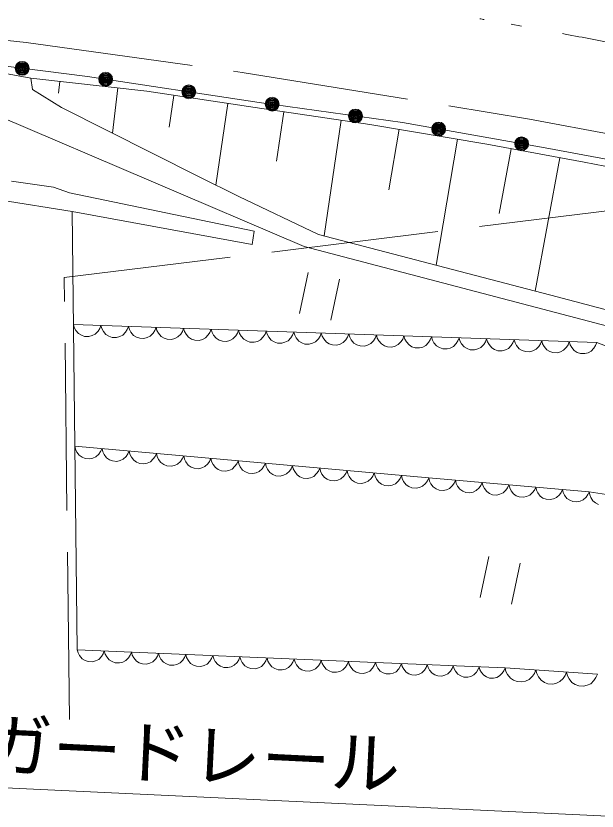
# Model space of a CAD drawing. Units: millimetres, scale not verified. Extents: x 360 to 640360, y 95650 to 455650.
# Drawn here: x 239877 to 260720, y 340353 to 368885 of the extents above; entities that cross this region are included whole.
import ezdxf
from ezdxf.enums import TextEntityAlignment as Align

# ---------------------------------------------------------------- set-up
doc = ezdxf.new("R2010")
doc.units = ezdxf.units.MM
doc.header["$LTSCALE"] = 1000
doc.linetypes.add('DASHED', pattern=[7.5, 6, -1.5])
for name, color, linetype, lineweight in [('S-BGD', 1, 'Continuous', 13), ('S-BGD-HTXT', 6, 'Continuous', 13), ('S-BMK', 2, 'DASHED', 13)]:
    doc.layers.add(name, color=color, linetype=linetype, lineweight=lineweight)
doc.styles.add('ＭＳ ゴシック', font='')
doc.styles.get('ＭＳ ゴシック').set_extended_font_data('MS Gothic')

msp = doc.modelspace()

# ---------------------------------------------------------------- linework, layer by layer
at = {"layer": 'S-BGD', "linetype": 'DASHED'}
for p, q in [((230783, 368885), (240250, 367933)), ((240250, 367933), (247997, 366859)), ((247997, 366859), (258293, 365182)), ((258293, 365182), (262926, 364304)), ((241610, 359496), (263610, 362205)), ((241795, 343642), (241610, 359496))]:
    msp.add_line(p, q, dxfattribs=at)
at = {"layer": 'S-BGD'}
for p, q in [((238285, 367231), (242446, 366710)), ((238809, 366950), (240411, 366656)), ((240411, 366656), (244569, 366181)), ((240411, 366656), (240476, 366246)), ((242446, 366710), (248601, 365780)), ((241451, 366537), (241403, 366117)), ((241511, 365598), (240476, 366246)), ((243530, 366300), (243344, 364674)), ((244569, 366181), (248453, 365598)), ((245540, 366035), (245368, 364888)), ((246431, 363117), (241511, 365598)), ((247482, 365744), (247043, 362815)), ((248453, 365598), (252575, 364994)), ((248601, 365780), (253739, 365055)), ((250215, 360610), (238823, 365480)), ((249484, 365447), (249223, 363667)), ((251545, 365145), (250936, 360990)), ((252575, 364994), (256762, 364282)), ((253739, 365055), (258855, 364148)), ((253622, 364816), (253253, 362648)), ((255715, 364460), (254946, 359939)), ((256762, 364282), (260258, 363635)), ((257636, 364120), (257204, 361790)), ((258855, 364148), (263950, 363195)), ((259384, 363796), (258497, 359008)), ((260258, 363635), (264389, 362836)), ((239719, 362950), (241226, 362743)), ((247877, 362405), (246431, 363117)), ((241226, 362743), (241801, 362537)), ((241801, 362537), (248419, 361161)), ((250725, 361045), (247877, 362405)), ((241889, 361867), (239348, 362273)), ((248349, 360684), (241889, 361867)), ((241889, 361867), (242075, 346141)), ((248419, 361161), (248349, 360684)), ((259287, 358801), (250725, 361045)), ((262276, 357437), (250215, 360610)), ((250356, 359673), (250044, 358205)), ((251170, 357966), (251482, 359433)), ((263100, 357799), (259287, 358801)), ((260709, 357166), (241937, 357813)), ((241937, 357813), (241970, 357699)), ((241970, 357699), (242026, 357600)), ((242026, 357600), (242119, 357488)), ((242721, 357467), (242821, 357573)), ((242821, 357573), (242882, 357667)), ((242882, 357667), (242925, 357779)), ((242925, 357779), (242958, 357664)), ((242958, 357664), (243014, 357566)), ((243014, 357566), (243107, 357454)), ((243709, 357433), (243809, 357539)), ((243809, 357539), (243870, 357633)), ((243870, 357633), (243913, 357745)), ((243913, 357745), (243946, 357630)), ((243946, 357630), (244002, 357532)), ((244002, 357532), (244095, 357420)), ((244798, 357505), (244858, 357599)), ((244858, 357599), (244901, 357711)), ((244901, 357711), (244934, 357596)), ((244934, 357596), (244990, 357498)), ((245786, 357471), (245846, 357565)), ((245846, 357565), (245889, 357677)), ((245889, 357677), (245922, 357562)), ((245922, 357562), (245978, 357464)), ((246774, 357436), (246834, 357531)), ((246834, 357531), (246877, 357643)), ((246877, 357643), (246910, 357528)), ((246910, 357528), (246966, 357430)), ((247822, 357497), (247865, 357609)), ((247865, 357609), (247898, 357494)), ((248810, 357463), (248853, 357575)), ((248853, 357575), (248886, 357460)), ((249798, 357429), (249841, 357541)), ((249841, 357541), (249874, 357426)), ((242119, 357488), (242225, 357425)), ((242225, 357425), (242340, 357384)), ((242340, 357384), (242493, 357379)), ((242493, 357379), (242611, 357412)), ((242611, 357412), (242721, 357467)), ((243107, 357454), (243213, 357391)), ((243213, 357391), (243328, 357350)), ((243328, 357350), (243481, 357345)), ((243481, 357345), (243599, 357378)), ((243599, 357378), (243709, 357433)), ((244095, 357420), (244201, 357357)), ((244201, 357357), (244316, 357316)), ((244316, 357316), (244469, 357311)), ((244469, 357311), (244587, 357344)), ((244587, 357344), (244697, 357399)), ((244697, 357399), (244798, 357505)), ((244990, 357498), (245083, 357386)), ((245083, 357386), (245189, 357323)), ((245189, 357323), (245304, 357282)), ((245304, 357282), (245457, 357277)), ((245457, 357277), (245575, 357310)), ((245575, 357310), (245685, 357365)), ((245685, 357365), (245786, 357471)), ((245978, 357464), (246071, 357352)), ((246071, 357352), (246177, 357289)), ((246177, 357289), (246292, 357248)), ((246292, 357248), (246445, 357243)), ((246445, 357243), (246563, 357276)), ((246563, 357276), (246673, 357331)), ((246673, 357331), (246774, 357436)), ((246966, 357430), (247059, 357318)), ((247059, 357318), (247165, 357255)), ((247165, 357255), (247280, 357214)), ((247433, 357208), (247551, 357242)), ((247551, 357242), (247661, 357297)), ((247661, 357297), (247762, 357402)), ((247762, 357402), (247822, 357497)), ((247898, 357494), (247954, 357396)), ((247954, 357396), (248047, 357284)), ((248047, 357284), (248153, 357221)), ((248539, 357207), (248649, 357263)), ((248649, 357263), (248750, 357368)), ((248750, 357368), (248810, 357463)), ((248886, 357460), (248942, 357362)), ((248942, 357362), (249035, 357250)), ((249035, 357250), (249141, 357187)), ((249527, 357173), (249637, 357229)), ((249637, 357229), (249738, 357334)), ((249738, 357334), (249798, 357429)), ((249874, 357426), (249930, 357328)), ((249930, 357328), (250023, 357216)), ((250625, 357195), (250726, 357300)), ((250726, 357300), (250786, 357395)), ((250786, 357395), (250829, 357507)), ((250829, 357507), (250862, 357392)), ((250862, 357392), (250918, 357294)), ((250918, 357294), (251011, 357182)), ((251613, 357161), (251714, 357266)), ((251714, 357266), (251774, 357361)), ((251774, 357361), (251817, 357473)), ((251817, 357473), (251850, 357358)), ((251850, 357358), (251906, 357260)), ((251906, 357260), (251999, 357147)), ((252601, 357127), (252702, 357232)), ((252702, 357232), (252762, 357326)), ((252762, 357326), (252805, 357439)), ((252805, 357439), (252838, 357324)), ((252838, 357324), (252894, 357225)), ((252894, 357225), (252987, 357113)), ((253690, 357198), (253750, 357292)), ((253750, 357292), (253793, 357405)), ((253793, 357405), (253826, 357290)), ((253826, 357290), (253882, 357191)), ((254678, 357164), (254738, 357258)), ((254738, 357258), (254781, 357371)), ((254781, 357371), (254814, 357256)), ((254814, 357256), (254870, 357157)), ((255666, 357130), (255726, 357224)), ((255726, 357224), (255769, 357337)), ((255769, 357337), (255802, 357222)), ((256714, 357190), (256757, 357302)), ((256757, 357302), (256790, 357188)), ((257702, 357156), (257745, 357268)), ((257745, 357268), (257778, 357153)), ((258690, 357122), (258733, 357234)), ((258733, 357234), (258766, 357119)), ((247280, 357214), (247433, 357208)), ((248153, 357221), (248268, 357180)), ((248268, 357180), (248421, 357174)), ((248421, 357174), (248539, 357207)), ((249141, 357187), (249256, 357146)), ((249256, 357146), (249409, 357140)), ((249409, 357140), (249527, 357173)), ((250023, 357216), (250129, 357153)), ((250129, 357153), (250244, 357112)), ((250244, 357112), (250397, 357106)), ((250397, 357106), (250515, 357139)), ((250515, 357139), (250625, 357195)), ((251011, 357182), (251117, 357119)), ((251117, 357119), (251232, 357077)), ((251232, 357077), (251385, 357072)), ((251385, 357072), (251503, 357105)), ((251503, 357105), (251613, 357161)), ((251999, 357147), (252105, 357084)), ((252105, 357084), (252220, 357043)), ((252220, 357043), (252373, 357038)), ((252373, 357038), (252491, 357071)), ((252491, 357071), (252601, 357127)), ((252987, 357113), (253093, 357050)), ((253093, 357050), (253208, 357009)), ((253208, 357009), (253361, 357004)), ((253361, 357004), (253479, 357037)), ((253479, 357037), (253590, 357093)), ((253590, 357093), (253690, 357198)), ((253882, 357191), (253975, 357079)), ((253975, 357079), (254081, 357016)), ((254081, 357016), (254196, 356975)), ((254196, 356975), (254349, 356970)), ((254349, 356970), (254467, 357003)), ((254467, 357003), (254578, 357059)), ((254578, 357059), (254678, 357164)), ((254870, 357157), (254963, 357045)), ((254963, 357045), (255069, 356982)), ((255069, 356982), (255184, 356941)), ((255184, 356941), (255337, 356936)), ((255337, 356936), (255455, 356969)), ((255455, 356969), (255566, 357025)), ((255566, 357025), (255666, 357130)), ((255802, 357222), (255858, 357123)), ((255858, 357123), (255951, 357011)), ((255951, 357011), (256057, 356948)), ((256057, 356948), (256172, 356907)), ((256443, 356935), (256554, 356990)), ((256554, 356990), (256654, 357096)), ((256654, 357096), (256714, 357190)), ((256790, 357188), (256846, 357089)), ((256846, 357089), (256939, 356977)), ((256939, 356977), (257045, 356914)), ((257431, 356901), (257542, 356956)), ((257542, 356956), (257642, 357062)), ((257642, 357062), (257702, 357156)), ((257778, 357153), (257834, 357055)), ((257834, 357055), (257927, 356943)), ((257927, 356943), (258033, 356880)), ((258530, 356922), (258630, 357028)), ((258630, 357028), (258690, 357122)), ((258766, 357119), (258822, 357021)), ((258822, 357021), (258915, 356909)), ((259518, 356888), (259618, 356994)), ((259618, 356994), (259678, 357088)), ((259678, 357088), (259721, 357200)), ((259721, 357200), (259754, 357085)), ((259754, 357085), (259810, 356987)), ((259810, 356987), (259903, 356875)), ((260506, 356854), (260606, 356960)), ((260606, 356960), (260666, 357054)), ((260666, 357054), (260709, 357166)), ((260709, 357166), (273173, 352367)), ((256172, 356907), (256325, 356902)), ((256325, 356902), (256443, 356935)), ((257045, 356914), (257160, 356873)), ((257160, 356873), (257313, 356868)), ((257313, 356868), (257431, 356901)), ((258033, 356880), (258148, 356839)), ((258148, 356839), (258301, 356834)), ((258301, 356834), (258419, 356867)), ((258419, 356867), (258530, 356922)), ((258915, 356909), (259022, 356846)), ((259022, 356846), (259136, 356805)), ((259136, 356805), (259289, 356800)), ((259289, 356800), (259407, 356833)), ((259407, 356833), (259518, 356888)), ((259903, 356875), (260010, 356812)), ((260010, 356812), (260124, 356771)), ((260124, 356771), (260277, 356766)), ((260277, 356766), (260395, 356799)), ((260395, 356799), (260506, 356854)), ((241989, 353450), (254682, 352309)), ((241989, 353450), (242015, 353334)), ((242015, 353334), (242065, 353234)), ((242065, 353234), (242151, 353118)), ((242851, 353163), (242916, 353254)), ((242916, 353254), (242965, 353362)), ((242965, 353362), (242992, 353247)), ((242992, 353247), (243042, 353146)), ((243892, 353166), (243941, 353275)), ((243941, 353275), (243968, 353159)), ((242151, 353118), (242253, 353050)), ((242253, 353050), (242364, 353003)), ((242364, 353003), (242516, 352989)), ((242516, 352989), (242634, 353016)), ((242634, 353016), (242746, 353065)), ((242746, 353065), (242851, 353163)), ((243042, 353146), (243127, 353030)), ((243127, 353030), (243229, 352962)), ((243229, 352962), (243341, 352915)), ((243610, 352928), (243723, 352977)), ((243723, 352977), (243828, 353076)), ((243828, 353076), (243892, 353166)), ((243968, 353159), (244018, 353058)), ((244018, 353058), (244104, 352942)), ((244699, 352889), (244804, 352988)), ((244804, 352988), (244869, 353078)), ((244869, 353078), (244918, 353187)), ((244918, 353187), (244944, 353071)), ((244944, 353071), (244994, 352971)), ((244994, 352971), (245080, 352855)), ((245780, 352900), (245845, 352990)), ((245845, 352990), (245894, 353099)), ((245894, 353099), (245921, 352983)), ((245921, 352983), (245971, 352883)), ((246821, 352902), (246871, 353011)), ((246871, 353011), (246897, 352896)), ((243341, 352915), (243492, 352901)), ((243492, 352901), (243610, 352928)), ((244104, 352942), (244206, 352874)), ((244206, 352874), (244317, 352827)), ((244317, 352827), (244468, 352814)), ((244468, 352814), (244586, 352840)), ((244586, 352840), (244699, 352889)), ((245080, 352855), (245182, 352786)), ((245182, 352786), (245293, 352740)), ((245293, 352740), (245445, 352726)), ((245445, 352726), (245563, 352752)), ((245563, 352752), (245676, 352801)), ((245676, 352801), (245780, 352900)), ((245971, 352883), (246056, 352767)), ((246056, 352767), (246158, 352699)), ((246158, 352699), (246270, 352652)), ((246421, 352638), (246539, 352664)), ((246539, 352664), (246652, 352713)), ((246652, 352713), (246757, 352812)), ((246757, 352812), (246821, 352902)), ((246897, 352896), (246947, 352795)), ((246947, 352795), (247033, 352679)), ((247033, 352679), (247135, 352611)), ((247628, 352626), (247733, 352724)), ((247733, 352724), (247798, 352815)), ((247798, 352815), (247847, 352923)), ((247847, 352923), (247874, 352808)), ((247874, 352808), (247924, 352707)), ((247924, 352707), (248009, 352591)), ((248710, 352637), (248774, 352727)), ((248774, 352727), (248823, 352836)), ((248823, 352836), (248850, 352720)), ((248850, 352720), (248900, 352620)), ((249751, 352639), (249800, 352748)), ((249800, 352748), (249826, 352632)), ((250727, 352551), (250776, 352660)), ((250776, 352660), (250803, 352544)), ((246270, 352652), (246421, 352638)), ((247135, 352611), (247246, 352564)), ((247246, 352564), (247398, 352550)), ((247398, 352550), (247516, 352577)), ((247516, 352577), (247628, 352626)), ((248009, 352591), (248111, 352523)), ((248111, 352523), (248223, 352476)), ((248223, 352476), (248374, 352463)), ((248374, 352463), (248492, 352489)), ((248492, 352489), (248605, 352538)), ((248605, 352538), (248710, 352637)), ((248900, 352620), (248986, 352504)), ((248986, 352504), (249088, 352435)), ((249088, 352435), (249199, 352388)), ((249199, 352388), (249350, 352375)), ((249350, 352375), (249468, 352401)), ((249468, 352401), (249581, 352450)), ((249581, 352450), (249686, 352549)), ((249686, 352549), (249751, 352639)), ((249826, 352632), (249876, 352532)), ((249876, 352532), (249962, 352416)), ((249962, 352416), (250064, 352348)), ((250558, 352362), (250662, 352461)), ((250662, 352461), (250727, 352551)), ((250803, 352544), (250853, 352444)), ((250853, 352444), (250938, 352328)), ((251534, 352275), (251639, 352373)), ((251639, 352373), (251703, 352464)), ((251703, 352464), (251753, 352572)), ((251753, 352572), (251779, 352457)), ((251779, 352457), (251829, 352356)), ((252615, 352286), (252680, 352376)), ((252680, 352376), (252729, 352485)), ((252729, 352485), (252756, 352369)), ((253656, 352288), (253705, 352397)), ((253705, 352397), (253732, 352281)), ((250064, 352348), (250175, 352301)), ((250175, 352301), (250327, 352287)), ((250327, 352287), (250445, 352313)), ((250445, 352313), (250558, 352362)), ((250938, 352328), (251040, 352260)), ((251040, 352260), (251152, 352213)), ((251152, 352213), (251303, 352199)), ((251303, 352199), (251421, 352226)), ((251421, 352226), (251534, 352275)), ((251829, 352356), (251915, 352240)), ((251915, 352240), (252017, 352172)), ((252017, 352172), (252128, 352125)), ((252128, 352125), (252280, 352112)), ((252280, 352112), (252398, 352138)), ((252398, 352138), (252510, 352187)), ((252510, 352187), (252615, 352286)), ((252756, 352369), (252806, 352268)), ((252806, 352268), (252891, 352153)), ((252891, 352153), (252993, 352084)), ((253374, 352050), (253487, 352099)), ((253487, 352099), (253592, 352198)), ((253592, 352198), (253656, 352288)), ((253732, 352281), (253782, 352181)), ((253782, 352181), (253868, 352065)), ((254463, 352011), (254568, 352110)), ((254568, 352110), (254633, 352200)), ((254633, 352200), (254682, 352309)), ((254682, 352309), (260437, 351814)), ((254682, 352309), (254708, 352196)), ((254708, 352196), (254758, 352097)), ((254758, 352097), (254842, 351984)), ((255530, 352031), (255593, 352119)), ((255593, 352119), (255641, 352226)), ((255641, 352226), (255667, 352113)), ((255667, 352113), (255717, 352015)), ((256552, 352037), (256600, 352144)), ((256600, 352144), (256627, 352031)), ((252993, 352084), (253105, 352037)), ((253105, 352037), (253256, 352024)), ((253256, 352024), (253374, 352050)), ((253868, 352065), (253970, 351996)), ((253970, 351996), (254081, 351950)), ((254081, 351950), (254232, 351936)), ((254232, 351936), (254350, 351962)), ((254350, 351962), (254463, 352011)), ((254842, 351984), (254943, 351917)), ((254943, 351917), (255052, 351871)), ((255052, 351871), (255201, 351858)), ((255201, 351858), (255317, 351885)), ((255317, 351885), (255427, 351933)), ((255427, 351933), (255530, 352031)), ((255717, 352015), (255801, 351901)), ((255801, 351901), (255902, 351834)), ((255902, 351834), (256012, 351789)), ((256160, 351776), (256276, 351802)), ((256276, 351802), (256386, 351851)), ((256386, 351851), (256489, 351948)), ((256489, 351948), (256552, 352037)), ((256627, 352031), (256676, 351932)), ((256676, 351932), (256761, 351819)), ((256761, 351819), (256861, 351752)), ((257346, 351768), (257448, 351866)), ((257448, 351866), (257511, 351954)), ((257511, 351954), (257559, 352061)), ((257559, 352061), (257586, 351948)), ((257586, 351948), (257635, 351850)), ((257635, 351850), (257720, 351736)), ((258407, 351783), (258471, 351872)), ((258471, 351872), (258518, 351979)), ((258518, 351979), (258545, 351866)), ((258545, 351866), (258594, 351767)), ((259430, 351790), (259478, 351897)), ((259478, 351897), (259504, 351783)), ((260389, 351707), (260437, 351814)), ((260437, 351814), (267023, 350748)), ((260437, 351814), (260455, 351700)), ((256012, 351789), (256160, 351776)), ((256861, 351752), (256971, 351706)), ((256971, 351706), (257119, 351693)), ((257119, 351693), (257235, 351720)), ((257235, 351720), (257346, 351768)), ((257720, 351736), (257820, 351669)), ((257820, 351669), (257930, 351624)), ((257930, 351624), (258079, 351611)), ((258079, 351611), (258194, 351637)), ((258194, 351637), (258305, 351686)), ((258305, 351686), (258407, 351783)), ((258594, 351767), (258679, 351654)), ((258679, 351654), (258779, 351587)), ((258779, 351587), (258889, 351541)), ((258889, 351541), (259038, 351529)), ((259038, 351529), (259153, 351555)), ((259153, 351555), (259264, 351603)), ((259264, 351603), (259367, 351701)), ((259367, 351701), (259430, 351790)), ((259504, 351783), (259554, 351685)), ((259554, 351685), (259638, 351571)), ((259638, 351571), (259739, 351504)), ((260113, 351472), (260223, 351521)), ((260223, 351521), (260326, 351618)), ((260326, 351618), (260389, 351707)), ((260455, 351700), (260496, 351599)), ((260496, 351599), (260571, 351481)), ((259739, 351504), (259848, 351459)), ((259848, 351459), (259997, 351446)), ((259997, 351446), (260113, 351472)), ((260571, 351481), (260665, 351408)), ((260665, 351408), (260770, 351354)), ((256835, 349486), (256523, 348019)), ((257649, 347779), (257961, 349247)), ((242075, 346141), (252773, 345684)), ((242075, 346141), (242107, 346028)), ((243004, 345990), (243048, 346100)), ((243048, 346100), (243079, 345986)), ((242107, 346028), (242161, 345931)), ((242161, 345931), (242251, 345819)), ((242251, 345819), (242356, 345757)), ((242845, 345794), (242944, 345897)), ((242944, 345897), (243004, 345990)), ((243079, 345986), (243134, 345889)), ((243134, 345889), (243224, 345778)), ((243817, 345753), (243917, 345856)), ((243917, 345856), (243977, 345948)), ((243977, 345948), (244020, 346058)), ((244020, 346058), (244052, 345945)), ((244052, 345945), (244106, 345847)), ((244106, 345847), (244196, 345736)), ((244790, 345711), (244889, 345814)), ((244889, 345814), (244949, 345906)), ((244949, 345906), (244993, 346017)), ((244993, 346017), (245024, 345903)), ((245024, 345903), (245079, 345806)), ((245862, 345772), (245922, 345865)), ((245922, 345865), (245965, 345975)), ((245965, 345975), (245997, 345862)), ((245997, 345862), (246051, 345764)), ((246834, 345731), (246894, 345823)), ((246894, 345823), (246938, 345934)), ((246938, 345934), (246970, 345820)), ((246970, 345820), (247024, 345723)), ((247867, 345782), (247910, 345892)), ((247910, 345892), (247942, 345779)), ((248839, 345740), (248883, 345851)), ((248883, 345851), (248915, 345737)), ((242356, 345757), (242469, 345715)), ((242469, 345715), (242619, 345709)), ((242619, 345709), (242735, 345740)), ((242735, 345740), (242845, 345794)), ((243224, 345778), (243328, 345715)), ((243328, 345715), (243441, 345674)), ((243441, 345674), (243592, 345667)), ((243592, 345667), (243708, 345699)), ((243708, 345699), (243817, 345753)), ((244196, 345736), (244301, 345673)), ((244301, 345673), (244414, 345632)), ((244414, 345632), (244564, 345626)), ((244564, 345626), (244680, 345657)), ((244680, 345657), (244790, 345711)), ((245079, 345806), (245169, 345695)), ((245169, 345695), (245274, 345632)), ((245274, 345632), (245386, 345591)), ((245386, 345591), (245537, 345584)), ((245537, 345584), (245653, 345616)), ((245653, 345616), (245762, 345670)), ((245762, 345670), (245862, 345772)), ((246051, 345764), (246142, 345653)), ((246142, 345653), (246246, 345590)), ((246246, 345590), (246359, 345549)), ((246359, 345549), (246510, 345543)), ((246510, 345543), (246625, 345574)), ((246625, 345574), (246735, 345628)), ((246735, 345628), (246834, 345731)), ((247024, 345723), (247114, 345612)), ((247114, 345612), (247219, 345549)), ((247219, 345549), (247331, 345508)), ((247482, 345501), (247598, 345533)), ((247598, 345533), (247707, 345586)), ((247707, 345586), (247807, 345689)), ((247807, 345689), (247867, 345782)), ((247942, 345779), (247996, 345681)), ((247996, 345681), (248087, 345570)), ((248087, 345570), (248191, 345507)), ((248571, 345491), (248680, 345545)), ((248680, 345545), (248779, 345648)), ((248779, 345648), (248839, 345740)), ((248915, 345737), (248969, 345640)), ((248969, 345640), (249059, 345529)), ((249059, 345529), (249164, 345466)), ((249653, 345503), (249752, 345606)), ((249752, 345606), (249812, 345699)), ((249812, 345699), (249856, 345809)), ((249856, 345809), (249887, 345696)), ((249887, 345696), (249942, 345598)), ((249942, 345598), (250032, 345487)), ((250625, 345462), (250725, 345565)), ((250725, 345565), (250785, 345657)), ((250785, 345657), (250828, 345767)), ((250828, 345767), (250860, 345654)), ((250860, 345654), (250914, 345557)), ((250914, 345557), (251004, 345446)), ((251697, 345523), (251757, 345616)), ((251757, 345616), (251801, 345726)), ((251801, 345726), (251832, 345612)), ((251832, 345612), (251887, 345515)), ((252670, 345482), (252730, 345574)), ((252730, 345574), (252773, 345684)), ((252773, 345684), (257418, 345494)), ((252773, 345684), (252804, 345576)), ((252804, 345576), (252856, 345483)), ((253604, 345453), (253661, 345541)), ((253661, 345541), (253702, 345646)), ((253702, 345646), (253733, 345538)), ((253733, 345538), (253785, 345445)), ((254590, 345503), (254631, 345608)), ((254631, 345608), (254662, 345500)), ((255519, 345465), (255560, 345570)), ((255560, 345570), (255591, 345462)), ((256448, 345427), (256489, 345532)), ((256489, 345532), (256520, 345424)), ((247331, 345508), (247482, 345501)), ((248191, 345507), (248304, 345466)), ((248304, 345466), (248455, 345460)), ((248455, 345460), (248571, 345491)), ((249164, 345466), (249277, 345424)), ((249277, 345424), (249427, 345418)), ((249427, 345418), (249543, 345450)), ((249543, 345450), (249653, 345503)), ((250032, 345487), (250136, 345424)), ((250136, 345424), (250249, 345383)), ((250249, 345383), (250400, 345377)), ((250400, 345377), (250516, 345408)), ((250516, 345408), (250625, 345462)), ((251004, 345446), (251109, 345383)), ((251109, 345383), (251222, 345341)), ((251222, 345341), (251372, 345335)), ((251372, 345335), (251488, 345367)), ((251488, 345367), (251598, 345420)), ((251598, 345420), (251697, 345523)), ((251887, 345515), (251977, 345404)), ((251977, 345404), (252082, 345341)), ((252082, 345341), (252194, 345300)), ((252194, 345300), (252345, 345293)), ((252345, 345293), (252461, 345325)), ((252461, 345325), (252570, 345379)), ((252570, 345379), (252670, 345482)), ((252856, 345483), (252942, 345377)), ((252942, 345377), (253042, 345317)), ((253042, 345317), (253150, 345278)), ((253150, 345278), (253294, 345272)), ((253294, 345272), (253404, 345303)), ((253404, 345303), (253509, 345354)), ((253509, 345354), (253604, 345453)), ((253785, 345445), (253871, 345339)), ((253871, 345339), (253971, 345279)), ((253971, 345279), (254079, 345240)), ((254079, 345240), (254223, 345234)), ((254223, 345234), (254333, 345265)), ((254333, 345265), (254438, 345316)), ((254438, 345316), (254533, 345415)), ((254533, 345415), (254590, 345503)), ((254662, 345500), (254714, 345407)), ((254714, 345407), (254800, 345301)), ((254800, 345301), (254900, 345241)), ((254900, 345241), (255008, 345202)), ((255262, 345226), (255367, 345278)), ((255367, 345278), (255462, 345376)), ((255462, 345376), (255519, 345465)), ((255591, 345462), (255643, 345369)), ((255643, 345369), (255729, 345263)), ((255729, 345263), (255829, 345203)), ((256191, 345188), (256296, 345240)), ((256296, 345240), (256391, 345338)), ((256391, 345338), (256448, 345427)), ((256520, 345424), (256572, 345331)), ((256572, 345331), (256658, 345225)), ((257225, 345202), (257320, 345300)), ((257320, 345300), (257377, 345389)), ((257377, 345389), (257418, 345494)), ((257418, 345494), (260730, 345266)), ((257418, 345494), (257451, 345364)), ((257451, 345364), (257510, 345252)), ((257510, 345252), (257609, 345123)), ((258398, 345191), (258469, 345294)), ((258469, 345294), (258522, 345418)), ((258522, 345418), (258555, 345288)), ((258555, 345288), (258614, 345176)), ((259573, 345218), (259626, 345342)), ((259626, 345342), (259659, 345212)), ((260678, 345142), (260730, 345266)), ((255008, 345202), (255152, 345196)), ((255152, 345196), (255262, 345226)), ((255829, 345203), (255937, 345164)), ((255937, 345164), (256081, 345158)), ((256081, 345158), (256191, 345188)), ((256658, 345225), (256758, 345165)), ((256758, 345165), (256866, 345126)), ((256866, 345126), (257010, 345120)), ((257010, 345120), (257120, 345150)), ((257120, 345150), (257225, 345202)), ((257609, 345123), (257726, 345048)), ((257726, 345048), (257853, 344998)), ((257853, 344998), (258024, 344986)), ((258024, 344986), (258156, 345019)), ((258156, 345019), (258282, 345077)), ((258282, 345077), (258398, 345191)), ((258614, 345176), (258713, 345047)), ((258713, 345047), (258830, 344972)), ((258830, 344972), (258957, 344922)), ((259261, 344943), (259387, 345000)), ((259387, 345000), (259503, 345115)), ((259503, 345115), (259573, 345218)), ((259659, 345212), (259718, 345100)), ((259718, 345100), (259817, 344971)), ((259817, 344971), (259934, 344896)), ((260491, 344924), (260607, 345038)), ((260607, 345038), (260678, 345142)), ((258957, 344922), (259128, 344910)), ((259128, 344910), (259261, 344943)), ((259934, 344896), (260061, 344846)), ((260061, 344846), (260232, 344834)), ((260232, 344834), (260365, 344866)), ((260365, 344866), (260491, 344924))]:
    msp.add_line(p, q, dxfattribs=at)
for centre, radius in [((240103, 367003), 249), ((240103, 367003), 220), ((240103, 367003), 191), ((240103, 367003), 161), ((240103, 367003), 132), ((240103, 367003), 97.5), ((240103, 367003), 67.5), ((240103, 367003), 38.7), ((240103, 367003), 7.5), ((243097, 366612), 249), ((243097, 366612), 220), ((243097, 366612), 191), ((243097, 366612), 161), ((243097, 366612), 132), ((243097, 366612), 97.5), ((243097, 366612), 67.5), ((243097, 366612), 38.7), ((243097, 366612), 7.5), ((246082, 366161), 249), ((246082, 366161), 220), ((246082, 366161), 191), ((246082, 366161), 161), ((246082, 366161), 132), ((246082, 366161), 97.5), ((246082, 366161), 67.5), ((246082, 366161), 38.7), ((246082, 366161), 7.5), ((249068, 365715), 249), ((249068, 365715), 220), ((249068, 365715), 191), ((249068, 365715), 161), ((249068, 365715), 132), ((249068, 365715), 97.5), ((249068, 365715), 67.5), ((249068, 365715), 38.7), ((249068, 365715), 7.5), ((252058, 365293), 249), ((252058, 365293), 220), ((252058, 365293), 191), ((252058, 365293), 161), ((252058, 365293), 132), ((252058, 365293), 97.5), ((252058, 365293), 67.5), ((252058, 365293), 38.7), ((252058, 365293), 7.5), ((255040, 364825), 249), ((255040, 364825), 220), ((255040, 364825), 191), ((255040, 364825), 161), ((255040, 364825), 132), ((255040, 364825), 97.5), ((255040, 364825), 67.5), ((255040, 364825), 38.7), ((255040, 364825), 7.5), ((258013, 364298), 249), ((258013, 364298), 220), ((258013, 364298), 191), ((258013, 364298), 161), ((258013, 364298), 132), ((258013, 364298), 97.5), ((258013, 364298), 67.5), ((258013, 364298), 38.7), ((258013, 364298), 7.5)]:
    msp.add_circle(centre, radius, dxfattribs=at)
msp.add_arc((204789, 73275), 300000, 80.04079, 80.07209, dxfattribs=at)
at = {"layer": 'S-BGD-HTXT'}
msp.add_line((220647, 342063), (269972, 339762), dxfattribs=at)
at = {"layer": 'S-BMK'}
msp.add_arc((204789, 73275), 300000, 78.35009, 79.85293, dxfattribs=at)

# ---------------------------------------------------------------- texts
at = {"layer": 'S-BGD-HTXT', "style": 'ＭＳ ゴシック'}
msp.add_text('ガードレール', height=1833, rotation=357.2, dxfattribs=at).set_placement((238610, 341295), align=Align.BOTTOM_LEFT)

doc.saveas('drawing.dxf')
